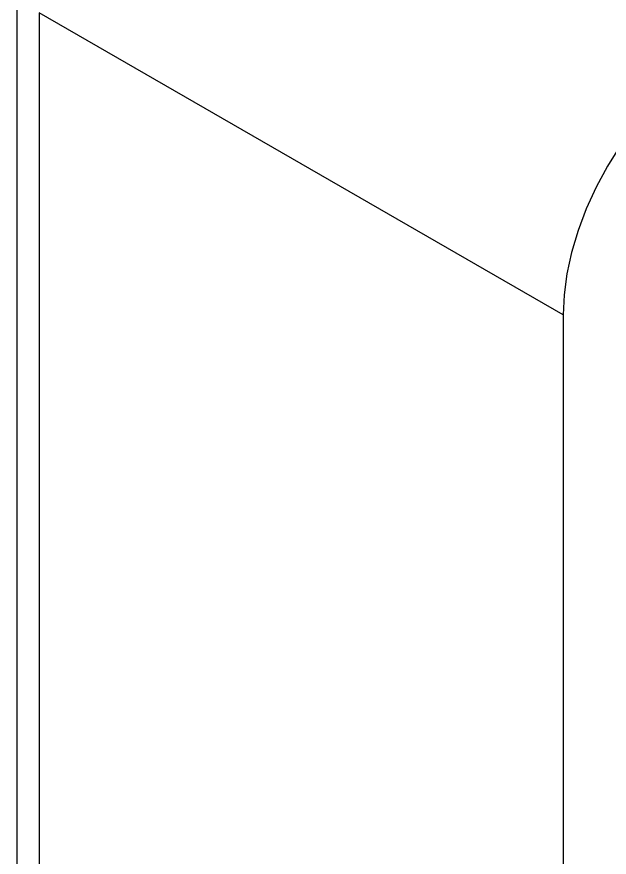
# Model space of a CAD drawing. Header units: millimetres. Extents: x 15 to 415, y 5 to 292.
# Drawn here: x 271.19 to 293.35, y 196.5 to 227.96 of the extents above; entities that cross this region are included whole.
import ezdxf

# ---------------------------------------------------------------- set-up
doc = ezdxf.new("R2010")
doc.units = ezdxf.units.MM

msp = doc.modelspace()

# ---------------------------------------------------------------- linework, layer by layer
at = {"color": 7, "linetype": 'Continuous', "lineweight": 25}
for p, q in [((271.1907, 229.2723), (271.1907, 162.0826)), ((291.6245, 216.7929), (272.0276, 228.106)), ((272.0276, 228.106), (272.0276, 160.9163)), ((291.6245, 216.7929), (291.6245, 149.6032))]:
    msp.add_line(p, q, dxfattribs=at)
at = {"color": 7, "linetype": 'Continuous', "lineweight": 25, "flags": 128}
msp.add_lwpolyline([(297.2814, 226.5908), (296.648, 226.1841), (296.0226, 225.7004), (295.4131, 225.1457), (294.827, 224.527), (294.2718, 223.8522), (293.7544, 223.1296), (293.2814, 222.3684), (292.8587, 221.5782), (292.4916, 220.7688), (292.1847, 219.9505), (291.942, 219.1336), (291.7664, 218.3283), (291.6601, 217.5448), (291.6245, 216.7929)], dxfattribs=at)

doc.saveas('drawing.dxf')
